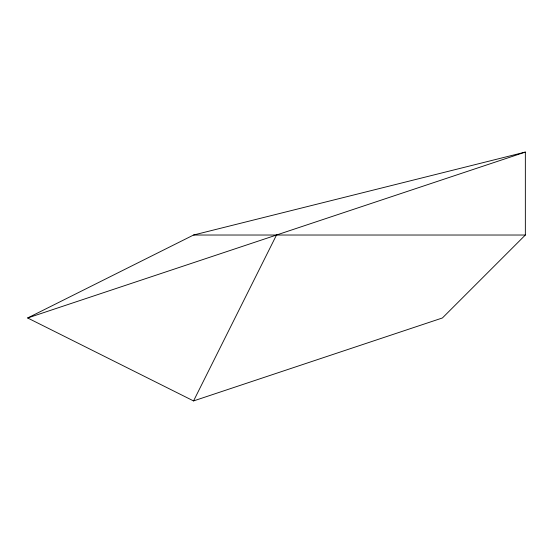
<?xml version="1.0" encoding="UTF-8"?>
<svg xmlns="http://www.w3.org/2000/svg" width="553" height="553" viewBox="0 0 553 553"><rect width="100%" height="100%" fill="white"/><g stroke="black" fill="none" stroke-linecap="round" stroke-linejoin="round"><path stroke-width="0.83" d="M193.55 400.925L442.4 317.975L525.35 235.025L525.35 152.075L193.55 235.025L27.65 317.975L193.55 400.925L276.5 235.025M27.65 317.975L525.35 152.075M193.55 235.025L525.35 235.025"/></g></svg>
